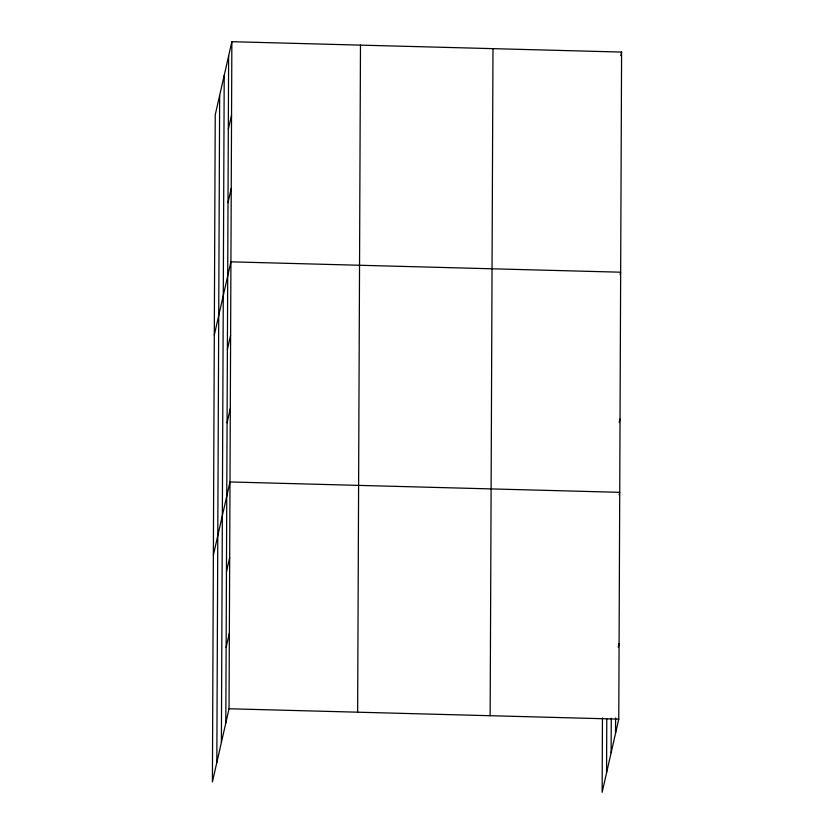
<?xml version="1.0" encoding="UTF-8"?>
<svg xmlns="http://www.w3.org/2000/svg" width="834" height="834" viewBox="0 0 834 834"><rect width="100%" height="100%" fill="white"/><g stroke="black" fill="none" stroke-linecap="round" stroke-linejoin="round"><path stroke-width="1.25" d="M216.83 762.464L219.655 95.399M221.385 742.416L224.21 75.352M225.805 722.953L228.631 55.899M231.862 41.7L215.235 114.863L212.409 781.927L229.037 708.764L231.862 41.7L621.591 52.073L618.765 719.137L602.138 792.3L602.45 717.98M357.64 712.184L360.476 45.119M490.152 715.718L492.977 48.653M606.558 772.837L606.787 719.023M611.114 752.789L611.259 718.199M615.534 733.336L615.607 717.959M228.328 129.27L231.55 115.082M228.016 202.652L231.237 188.453M214.307 334.997L230.924 261.834L620.652 272.207L620.121 274.574M227.39 349.404L230.611 335.205M227.077 422.775L230.309 408.587M213.368 555.121L229.996 481.958L619.725 492.331L619.182 494.698M226.452 571.759L229.673 557.56M226.129 647.361L229.35 633.162M620.788 55.617L621.591 52.073M619.224 422.504L620.037 418.96M618.275 647.08L619.078 643.535M229.037 708.764L618.765 719.137"/></g></svg>
